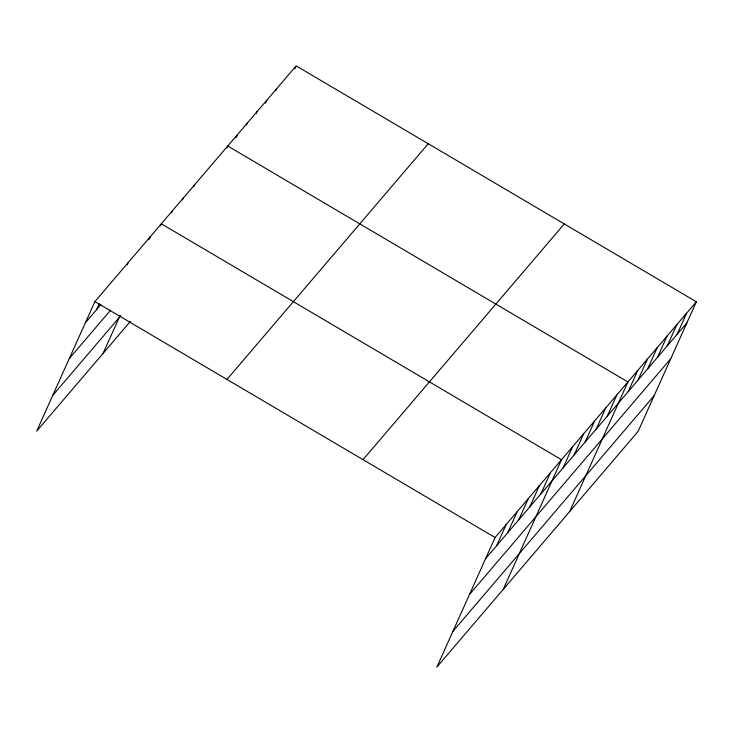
<?xml version="1.0" encoding="UTF-8"?>
<svg xmlns="http://www.w3.org/2000/svg" width="733" height="733" viewBox="0 0 733 733"><rect width="100%" height="100%" fill="white"/><g stroke="black" fill="none" stroke-linecap="round" stroke-linejoin="round"><path stroke-width="1.1" d="M696.35 301.794L495.087 537.518L436.841 667.131L638.095 431.416L696.35 301.794L296.159 65.869L94.905 301.584L36.65 431.206L130.373 321.439M96.472 309.766L99.184 303.719M127.203 264.705L128.11 262.689M148.891 239.783L150.247 236.759M103.069 353.416L120.075 315.575M160.417 225.81L161.315 223.803L561.505 459.728L503.25 589.341M171.485 212.845L172.383 210.838M182.554 199.88L183.461 197.873M193.622 186.915L194.529 184.908M226.827 148.029L227.734 146.014L627.924 381.939L569.669 511.561M236.154 137.584L237.51 134.56M246.38 125.123L247.287 123.117M256.156 113.679L257.063 111.663M265.474 103.234L266.839 100.219M275.709 90.782L276.607 88.766M294.803 68.884L295.711 66.877M496.662 545.691L506.164 524.553M507.731 532.726L517.232 511.588M518.799 519.761L528.301 498.623M529.867 506.796L539.369 485.658M540.936 493.831L550.437 472.693M563.072 467.901L572.574 446.764M574.141 454.936L583.642 433.799M585.209 441.972L594.71 420.834M596.286 429.007L605.788 407.869M607.355 416.051L616.856 394.904M628.199 391.633L637.701 370.495M637.976 380.18L647.477 359.042M647.743 368.736L657.244 347.589M657.519 357.283L667.021 336.145M667.296 345.839L676.797 324.692M677.072 334.385L686.574 313.248M85.404 322.731L100.897 304.58M69.314 358.529L110.637 310.123M52.739 395.408L120.633 315.896M226.964 379.447L428.228 143.723M363.027 459.655L564.291 223.941M485.585 558.656L686.848 322.941M469.505 594.454L670.759 358.739M452.93 631.333L654.184 395.618M94.905 301.584L495.087 537.518"/></g></svg>
